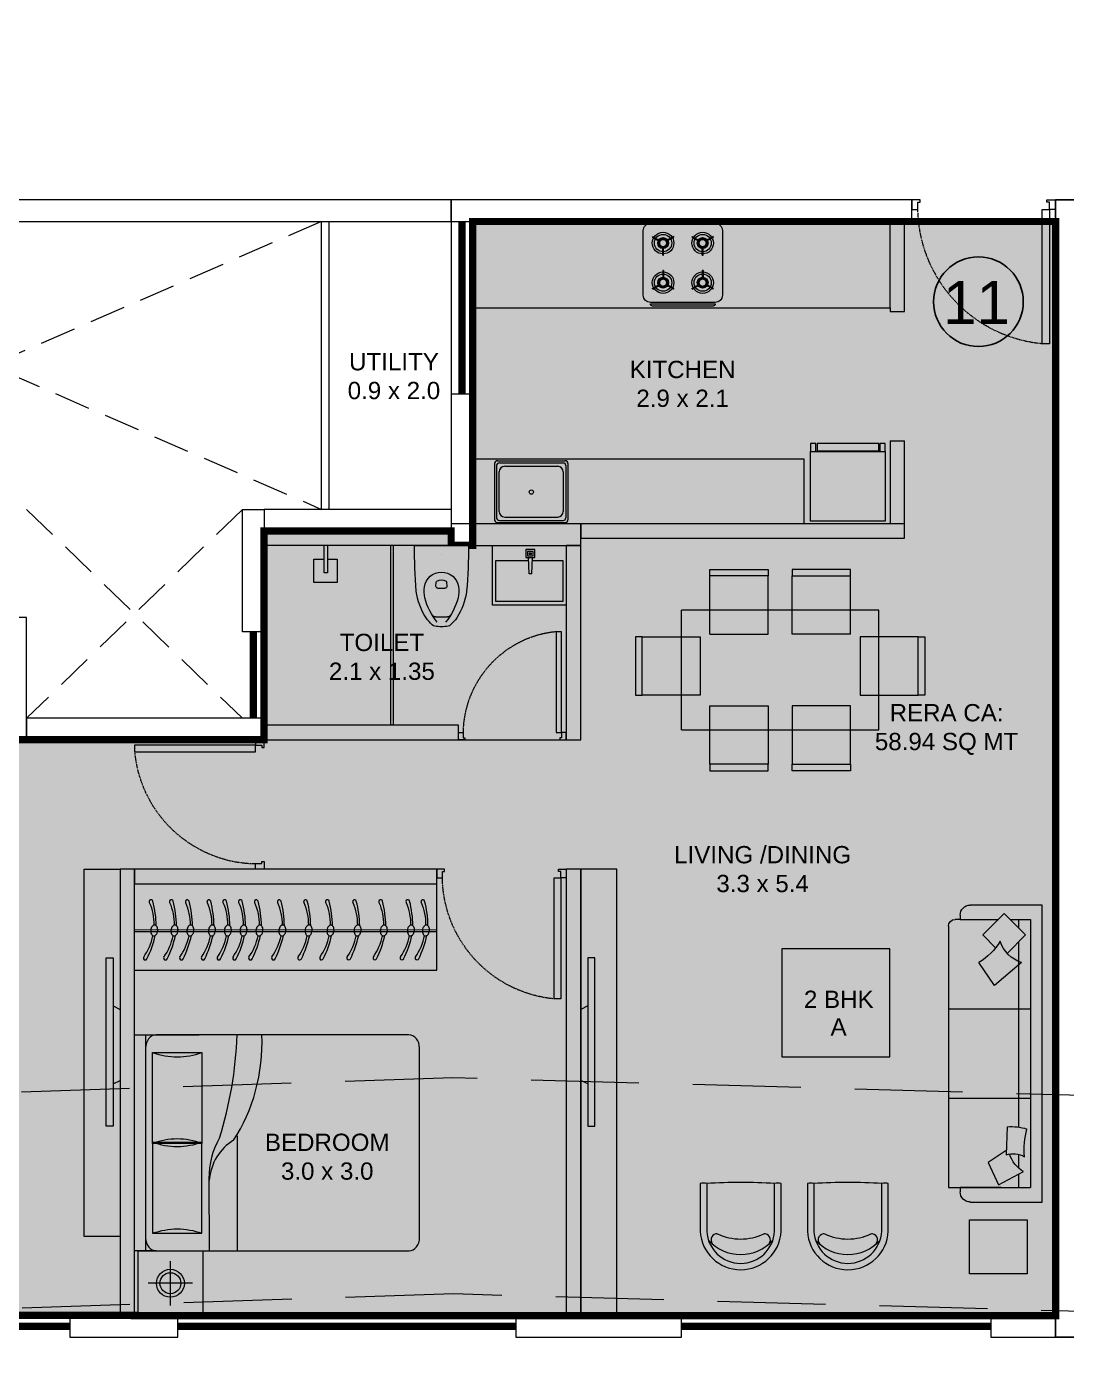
# Model space of a CAD drawing. Header units: inches. Extents: x 27644242 to 29761523, y -859349 to 216979.
# Drawn here: x 29081568 to 29088793, y -484840 to -475590 of the extents above; entities that cross this region are included whole.
import ezdxf

# ---------------------------------------------------------------- set-up
doc = ezdxf.new("R2010")
doc.units = ezdxf.units.IN
doc.header["$MEASUREMENT"] = 0
doc.set_wipeout_variables(frame=1)
for name, pattern in [('01-Xref Col Podium Lvl-1$0$HIDDEN', [0.375, 0.25, -0.125]), ('DASHED', [0.75, 0.5, -0.25]), ('DASHED2', [0.375, 0.25, -0.125]), ('HIDDEN', [0.375, 0.25, -0.125])]:
    doc.linetypes.add(name, pattern=pattern)
doc.layers.get('Defpoints').update_dxf_attribs({"color": 8})
for name, color, linetype, lineweight in [('AHC-A-DUCT', 14, 'HIDDEN', 5), ('DOOR', 4, 'Continuous', 0), ('ELEVATION', 40, 'Continuous', 13), ('FURN', 250, 'Continuous', 0), ('RVA Site Boundary', 17, 'Continuous', 15), ('WALL', 7, 'Continuous', 20), ('WINDOW', 162, 'Continuous', 13)]:
    doc.layers.add(name, color=color, linetype=linetype, lineweight=lineweight)
doc.layers.add('BHK HATCH', color=8, linetype='Continuous', lineweight=5, transparency=0.85)
doc.layers.add('text', color=7, linetype='Continuous')
doc.styles.add('AMITS', font='arial.ttf')

# ---------------------------------------------------------------- blocks, each defined once
blk = doc.blocks.new('GGGGGGDEFFGYUKKLLL')
at = {"layer": 'WALL', "ltscale": 500}
blk.add_lwpolyline([(-13983, 2397.9), (-13833, 2397.9), (-13833, -5502.1), (-13983, -5502.1)], close=True, dxfattribs=at)
blk = doc.blocks.new('DOOR_750')
at = {"layer": 'DOOR'}
for points in [[(-70, 50), (-32.5, 50), (-32.5, 750), (-70, 750)], [(-750, 50), (-717.5, 50), (-717.5, 12.5), (-705, 12.5), (-705, 0), (-750, 0)], [(0, 50), (-32.5, 50), (-32.5, 12.5), (-45, 12.5), (-45, 0), (0, 0)]]:
    blk.add_lwpolyline(points, close=True, dxfattribs=at)
at = {"layer": 'DOOR', "linetype": 'DASHED', "ltscale": 10}
blk.add_arc((-2.4, 38), 715.2, 95.4221, 179.04025, dxfattribs=at)
blk = doc.blocks.new('KITCHEN')
at = {"layer": 'FURN'}
for p, q in [((-135610.4, 231798.9, 0), (-135610.4, 232190.1, 0)), ((-135119.8, 232209.5, 0), (-135591, 232209.5, 0)), ((-135134.2, 232195.1, 0), (-135576.6, 232195.1, 0)), ((-135100.4, 231798.9, 0), (-135100.4, 232190.1, 0)), ((-135596, 231813.3, 0), (-135596, 232175.7, 0)), ((-135577.9, 231857, 0), (-135577.9, 232131.9, 0)), ((-135171.7, 232170.8, 0), (-135539.1, 232170.8, 0)), ((-135132.8, 232131.9, 0), (-135132.8, 231857, 0)), ((-135114.8, 231813.3, 0), (-135114.8, 232175.7, 0)), ((-135171.7, 231818.2, 0), (-135539.1, 231818.2, 0)), ((-135119.8, 231779.5, 0), (-135591, 231779.5, 0)), ((-135134.2, 231793.9, 0), (-135576.6, 231793.9, 0))]:
    blk.add_line(p, q, dxfattribs=at)
blk.add_circle((-135356.3, 231997.3, 0), 14.6, dxfattribs=at)
for centre, radius, start, end in [((-135591, 232190.1, 0), 19.4, 89.99995, 179.99995), ((-135576.6, 232175.7, 0), 19.4, 89.99995, 179.99995), ((-135134.2, 232175.7, 0), 19.4, 359.99995, 89.99995), ((-135119.8, 232190.1, 0), 19.4, 359.99995, 89.99995), ((-135539.1, 232131.9, 0), 38.9, 89.99995, 179.99995), ((-135171.7, 232131.9, 0), 38.9, 359.99995, 89.99995), ((-135576.6, 231813.3, 0), 19.4, 180.00005, 270.00005), ((-135539.1, 231857, 0), 38.9, 179.99995, 269.99995), ((-135171.7, 231857, 0), 38.9, 269.99995, 359.99995), ((-135134.2, 231813.3, 0), 19.4, 270.00005, 0.00005), ((-135591, 231798.9, 0), 19.4, 180.00005, 270.00005), ((-135119.8, 231798.9, 0), 19.4, 270.00005, 0.00005)]:
    blk.add_arc(centre, radius, start, end, dxfattribs=at)
blk = doc.blocks.new('DNDNDNNDDN')
at = {"layer": 'FURN', "extrusion": (9.36485e-09, 6.40542e-09, 1)}
blk.add_line((172.5, 832.8, 0), (172.7, 232.8, 0), dxfattribs=at)
at = {"layer": 'FURN'}
for p, q in [((2272.7, 832.8, 0), (172.5, 832.8, 0)), ((2272.5, 833.3, 0), (2272.7, 232.8, 0)), ((2272.6, 564.4, 0), (173.5, 563.9, 0)), ((2272.6, 552.4, 0), (173.5, 551.9, 0)), ((2272.7, 232.8, 0), (172.7, 232.8, 0))]:
    blk.add_line(p, q, dxfattribs=at)
at = {"layer": 'FURN', "extrusion": (9.36485e-09, 6.40542e-09, 1)}
for points in [[(244.1, 519.7, 0.144333), (253, 521.4, 0.107177), (262.4, 529, 0.077818), (268.7, 540.2, 0.065016), (272.2, 555.1, 0.065016), (271.8, 570.3, 0.077818), (267.9, 582.5, 0.107177), (260.3, 591.9, 0.144333), (251.9, 595.4, 0.144333), (243, 593.7, 0.107177), (233.6, 586.1, 0.077818), (227.2, 574.9, 0.065016), (223.7, 560.1, 0.065016), (224.1, 544.8, 0.077818), (228.1, 532.6, 0.107177), (235.7, 523.2, 0.144333)], [(348.6, 519.8, 0.144333), (357.5, 521.4, 0.107177), (366.9, 529.1, 0.077818), (373.2, 540.2, 0.065016), (376.7, 555.1, 0.065016), (376.3, 570.4, 0.077818), (372.4, 582.6, 0.107177), (364.8, 592, 0.144333), (356.4, 595.4, 0.144333), (347.5, 593.8, 0.107177), (338.1, 586.1, 0.077818), (331.7, 575, 0.065016), (328.2, 560.1, 0.065016), (328.6, 544.8, 0.077818), (332.6, 532.6, 0.107177), (340.2, 523.2, 0.144333)], [(536.6, 519.9, 0.144333), (545.5, 521.5, 0.107177), (554.9, 529.2, 0.077818), (561.2, 540.3, 0.065016), (564.7, 555.2, 0.065016), (564.3, 570.5, 0.077818), (560.4, 582.7, 0.107177), (552.8, 592.1, 0.144333), (544.4, 595.5, 0.144333), (535.5, 593.8, 0.107177), (526.1, 586.2, 0.077818), (519.7, 575.1, 0.065016), (516.2, 560.2, 0.065016), (516.6, 544.9, 0.077818), (520.6, 532.7, 0.107177), (528.2, 523.3, 0.144333)], [(718.8, 519.9, 0.144333), (727.8, 521.6, 0.107177), (737.1, 529.2, 0.077818), (743.5, 540.4, 0.065016), (747, 555.3, 0.065016), (746.6, 570.6, 0.077818), (742.6, 582.7, 0.107177), (735, 592.1, 0.144333), (726.6, 595.6, 0.144333), (717.7, 593.9, 0.107177), (708.3, 586.3, 0.077818), (702, 575.2, 0.065016), (698.5, 560.3, 0.065016), (698.9, 545, 0.077818), (702.8, 532.8, 0.107177), (710.4, 523.4, 0.144333)], [(907.1, 520, 0.144333), (916, 521.7, 0.107177), (925.4, 529.3, 0.077818), (931.7, 540.5, 0.065016), (935.2, 555.3, 0.065016), (934.8, 570.6, 0.077818), (930.9, 582.8, 0.107177), (923.3, 592.2, 0.144333), (914.9, 595.7, 0.144333), (906, 594, 0.107177), (896.6, 586.4, 0.077818), (890.2, 575.2, 0.065016), (886.7, 560.3, 0.065016), (887.1, 545.1, 0.077818), (891.1, 532.9, 0.107177), (898.7, 523.5, 0.144333)], [(1059.3, 520.1, 0.144333), (1068.3, 521.7, 0.107177), (1077.6, 529.4, 0.077818), (1084, 540.5, 0.065016), (1087.5, 555.4, 0.065016), (1087.1, 570.7, 0.077818), (1083.1, 582.9, 0.107177), (1075.5, 592.3, 0.144333), (1067.1, 595.7, 0.144333), (1058.2, 594.1, 0.107177), (1048.8, 586.4, 0.077818), (1042.5, 575.3, 0.065016), (1039, 560.4, 0.065016), (1039.4, 545.1, 0.077818), (1043.3, 532.9, 0.107177), (1050.9, 523.5, 0.144333)], [(1241.6, 520.2, 0.144333), (1250.5, 521.8, 0.107177), (1259.9, 529.5, 0.077818), (1266.2, 540.6, 0.065016), (1269.7, 555.5, 0.065016), (1269.3, 570.8, 0.077818), (1265.4, 583, 0.107177), (1257.8, 592.4, 0.144333), (1249.4, 595.8, 0.144333), (1240.5, 594.2, 0.107177), (1231.1, 586.5, 0.077818), (1224.7, 575.4, 0.065016), (1221.2, 560.5, 0.065016), (1221.6, 545.2, 0.077818), (1225.6, 533, 0.107177), (1233.2, 523.6, 0.144333)], [(1401, 520.2, 0.144333), (1409.9, 521.9, 0.107177), (1419.2, 529.5, 0.077818), (1425.6, 540.7, 0.065016), (1429.1, 555.6, 0.065016), (1428.7, 570.9, 0.077818), (1424.8, 583, 0.107177), (1417.1, 592.4, 0.144333), (1408.7, 595.9, 0.144333), (1399.8, 594.2, 0.107177), (1390.4, 586.6, 0.077818), (1384.1, 575.4, 0.065016), (1380.6, 560.6, 0.065016), (1381, 545.3, 0.077818), (1384.9, 533.1, 0.107177), (1392.6, 523.7, 0.144333)], [(1511.5, 520.3, 0.144333), (1520.5, 521.9, 0.107177), (1529.8, 529.6, 0.077818), (1536.2, 540.7, 0.065016), (1539.7, 555.6, 0.065016), (1539.3, 570.9, 0.077818), (1535.3, 583.1, 0.107177), (1527.7, 592.5, 0.144333), (1519.3, 595.9, 0.144333), (1510.4, 594.3, 0.107177), (1501, 586.6, 0.077818), (1494.7, 575.5, 0.065016), (1491.2, 560.6, 0.065016), (1491.6, 545.3, 0.077818), (1495.5, 533.1, 0.107177), (1503.1, 523.7, 0.144333)], [(1620.3, 520.3, 0.144333), (1629.2, 522, 0.107177), (1638.6, 529.6, 0.077818), (1645, 540.8, 0.065016), (1648.5, 555.7, 0.065016), (1648.1, 571, 0.077818), (1644.1, 583.1, 0.107177), (1636.5, 592.5, 0.144333), (1628.1, 596, 0.144333), (1619.2, 594.3, 0.107177), (1609.8, 586.7, 0.077818), (1603.5, 575.5, 0.065016), (1600, 560.7, 0.065016), (1600.4, 545.4, 0.077818), (1604.3, 533.2, 0.107177), (1611.9, 523.8, 0.144333)], [(1730.9, 520.4, 0.144333), (1739.8, 522, 0.107177), (1749.2, 529.7, 0.077818), (1755.5, 540.8, 0.065016), (1759.1, 555.7, 0.065016), (1758.6, 571, 0.077818), (1754.7, 583.2, 0.107177), (1747.1, 592.6, 0.144333), (1738.7, 596, 0.144333), (1729.8, 594.4, 0.107177), (1720.4, 586.7, 0.077818), (1714.1, 575.6, 0.065016), (1710.5, 560.7, 0.065016), (1711, 545.4, 0.077818), (1714.9, 533.2, 0.107177), (1722.5, 523.8, 0.144333)], [(1880.8, 520.3, 0.144333), (1889.7, 522, 0.107177), (1899.1, 529.6, 0.077818), (1905.5, 540.8, 0.065016), (1909, 555.7, 0.065016), (1908.6, 571, 0.077818), (1904.6, 583.1, 0.107177), (1897, 592.5, 0.144333), (1888.6, 596, 0.144333), (1879.7, 594.3, 0.107177), (1870.3, 586.7, 0.077818), (1864, 575.5, 0.065016), (1860.5, 560.7, 0.065016), (1860.9, 545.4, 0.077818), (1864.8, 533.2, 0.107177), (1872.4, 523.8, 0.144333)], [(1991.4, 520.4, 0.144333), (2000.3, 522, 0.107177), (2009.7, 529.7, 0.077818), (2016, 540.8, 0.065016), (2019.6, 555.7, 0.065016), (2019.1, 571, 0.077818), (2015.2, 583.2, 0.107177), (2007.6, 592.6, 0.144333), (1999.2, 596, 0.144333), (1990.3, 594.4, 0.107177), (1980.9, 586.7, 0.077818), (1974.6, 575.6, 0.065016), (1971, 560.7, 0.065016), (1971.5, 545.4, 0.077818), (1975.4, 533.2, 0.107177), (1983, 523.8, 0.144333)], [(2132.3, 520.3, 0.144333), (2141.2, 522, 0.107177), (2150.6, 529.6, 0.077818), (2157, 540.8, 0.065016), (2160.5, 555.7, 0.065016), (2160.1, 571, 0.077818), (2156.1, 583.1, 0.107177), (2148.5, 592.5, 0.144333), (2140.1, 596, 0.144333), (2131.2, 594.3, 0.107177), (2121.8, 586.7, 0.077818), (2115.5, 575.5, 0.065016), (2112, 560.7, 0.065016), (2112.4, 545.4, 0.077818), (2116.3, 533.2, 0.107177), (2123.9, 523.8, 0.144333)]]:
    blk.add_lwpolyline(points, format="xyb", close=True, dxfattribs=at)
for points in [[(233.8, 524.9, 0.057952), (257, 354.2, 1.08017), (281.9, 362.7, -0.102886), (250, 520.2, -0.821198)], [(338.3, 524.9, 0.057952), (361.5, 354.3, 1.08017), (386.4, 362.8, -0.102886), (354.5, 520.3, -0.821198)], [(526.3, 525, 0.057952), (549.5, 354.4, 1.08017), (574.4, 362.9, -0.102886), (542.5, 520.3, -0.821198)], [(708.5, 525.1, 0.057952), (731.8, 354.5, 1.08017), (756.7, 362.9, -0.102886), (724.7, 520.4, -0.821198)], [(896.8, 525.2, 0.057952), (920, 354.5, 1.08017), (944.9, 363, -0.102886), (913, 520.5, -0.821198)], [(1049, 525.2, 0.057952), (1072.2, 354.6, 1.08017), (1097.2, 363.1, -0.102886), (1065.2, 520.6, -0.821198)], [(1231.3, 525.3, 0.057952), (1254.5, 354.7, 1.08017), (1279.4, 363.2, -0.102886), (1247.5, 520.7, -0.821198)], [(1390.6, 525.4, 0.057952), (1413.9, 354.8, 1.08017), (1438.8, 363.2, -0.102886), (1406.9, 520.7, -0.821198)], [(1501.2, 525.4, 0.057952), (1524.5, 354.8, 1.08017), (1549.4, 363.3, -0.102886), (1517.4, 520.8, -0.821198)], [(1610, 525.5, 0.057952), (1633.2, 354.8, 1.08017), (1658.2, 363.3, -0.102886), (1626.2, 520.8, -0.821198)], [(1720.6, 525.5, 0.057952), (1743.8, 354.9, 1.08017), (1768.7, 363.4, -0.102886), (1736.8, 520.9, -0.821198)], [(1870.5, 525.5, 0.057952), (1893.7, 354.8, 1.08017), (1918.7, 363.3, -0.102886), (1886.7, 520.8, -0.821198)], [(1981.1, 525.5, 0.057952), (2004.3, 354.9, 1.08017), (2029.2, 363.4, -0.102886), (1997.3, 520.9, -0.821198)], [(2122, 525.5, 0.057952), (2145.2, 354.8, 1.08017), (2170.2, 363.3, -0.102886), (2138.2, 520.8, -0.821198)]]:
    blk.add_lwpolyline(points, format="xyb", dxfattribs=at)
for centre, radius, start, end in [((967.3, 426.3, 0), 745.3, 153.84974, 167.11662), ((644.3, 515.2, 0), 394.6, 145.02139, 168.51845), ((310.1, 748.9, 0), 13.2, 325.02116, 153.84954), ((1071.8, 426.3, 0), 745.3, 153.84974, 167.11662), ((748.8, 515.2, 0), 394.6, 145.02139, 168.51845), ((414.6, 749, 0), 13.2, 325.02116, 153.84954), ((1259.8, 426.4, 0), 745.3, 153.84974, 167.11662), ((936.8, 515.3, 0), 394.6, 145.02139, 168.51845), ((602.6, 749.1, 0), 13.2, 325.02116, 153.84954), ((1442, 426.5, 0), 745.3, 153.84974, 167.11662), ((1119, 515.4, 0), 394.6, 145.02139, 168.51845), ((784.9, 749.1, 0), 13.2, 325.02116, 153.84954), ((1630.3, 426.6, 0), 745.3, 153.84974, 167.11662), ((1307.3, 515.4, 0), 394.6, 145.02139, 168.51845), ((973.1, 749.2, 0), 13.2, 325.02116, 153.84954), ((1782.5, 426.6, 0), 745.3, 153.84974, 167.11662), ((1459.5, 515.5, 0), 394.6, 145.02139, 168.51845), ((1125.4, 749.3, 0), 13.2, 325.02116, 153.84954), ((1964.8, 426.7, 0), 745.3, 153.84974, 167.11662), ((1641.8, 515.6, 0), 394.6, 145.02139, 168.51845), ((1307.6, 749.4, 0), 13.2, 325.02116, 153.84954), ((2124.1, 426.8, 0), 745.3, 153.84974, 167.11662), ((1801.1, 515.7, 0), 394.6, 145.02139, 168.51845), ((1467, 749.4, 0), 13.2, 325.02116, 153.84954), ((2234.7, 426.8, 0), 745.3, 153.84974, 167.11662), ((1911.7, 515.7, 0), 394.6, 145.02139, 168.51845), ((1577.6, 749.5, 0), 13.2, 325.02116, 153.84954), ((2343.5, 426.9, 0), 745.3, 153.84974, 167.11662), ((2020.5, 515.8, 0), 394.6, 145.02139, 168.51845), ((1686.4, 749.5, 0), 13.2, 325.02116, 153.84954), ((2454.1, 426.9, 0), 745.3, 153.84974, 167.11662), ((2131.1, 515.8, 0), 394.6, 145.02139, 168.51845), ((1796.9, 749.6, 0), 13.2, 325.02116, 153.84954), ((2604, 426.9, 0), 745.3, 153.84974, 167.11662), ((2281, 515.8, 0), 394.6, 145.02139, 168.51845), ((1946.9, 749.5, 0), 13.2, 325.02116, 153.84954), ((2714.6, 426.9, 0), 745.3, 153.84974, 167.11662), ((2391.6, 515.8, 0), 394.6, 145.02139, 168.51845), ((2057.4, 749.6, 0), 13.2, 325.02116, 153.84954), ((2855.5, 426.9, 0), 745.3, 153.84974, 167.11662), ((2532.5, 515.8, 0), 394.6, 145.02139, 168.51845), ((2198.4, 749.5, 0), 13.2, 325.02116, 153.84954)]:
    blk.add_arc(centre, radius, start, end, dxfattribs=at)
blk = doc.blocks.new('A$C700F438C')
at = {"layer": 'FURN', "color": 8, "extrusion": (-6.65399e-08, 5.27913e-08, 1)}
for p, q in [((0.0734, 1.5, 0), (1.8303, 1.5001, 0)), ((1.98, 1.5001, 0), (1.53, 1.5001, 0)), ((1.98, 1.5001, 0), (1.53, 1.5001, 0)), ((1.98, 1.5001, 0), (1.53, 1.5001, 0)), ((1.9038, 1.5001, 0), (1.9039, 0.0001, 0)), ((0.0001, 0.0914, 0), (0, 1.4086, 0)), ((1.8548, 1.3782, 0), (1.5121, 1.3782, 0)), ((1.5121, 1.3782, 0), (1.5121, 0.7466, 0)), ((1.8548, 0.7466, 0), (1.8548, 1.3782, 0)), ((1.2673, 0.799, 0), (1.2673, 0.0001, 0)), ((1.5121, 0.122, 0), (1.5121, 0.7536, 0)), ((1.5121, 0.7536, 0), (1.8548, 0.7536, 0)), ((1.5121, 0.7466, 0), (1.8548, 0.7466, 0)), ((1.8548, 0.7536, 0), (1.8549, 0.122, 0)), ((1.4632, 0.503, 0), (1.4632, 0.0001, 0)), ((1.8549, 0.122, 0), (1.5121, 0.122, 0)), ((1.8304, 0.0001, 0), (0.0735, 0, 0)), ((1.9039, 0.0001, 0), (1.9801, 0.0001, 0))]:
    blk.add_line(p, q, dxfattribs=at)
at = {"layer": 'FURN', "linetype": 'Continuous', "lineweight": 0, "extrusion": (-6.65399e-08, 5.27913e-08, 1)}
blk.add_line((1.8304, 0.0001, 0), (1.9174, 0.0001, 0), dxfattribs=at)
at = {"layer": 'FURN', "color": 8, "extrusion": (6.65399e-08, -5.27913e-08, -1)}
for centre, major_axis, ratio, start_param, end_param in [((0.0735, 1.4086, 0), (0, -0.0914, 0), 0.803207, 1.570796, 3.141593), ((1.9589, 1.4544, 0), (0, -1.0771, 0), 0.803207, 0.880587, 1.613256), ((3.067, 1.6025, 0), (0.0001, -2.243, 0), 0.803207, 1.197175, 1.525138), ((1.8304, 1.4087, 0), (0, -0.0914, 0), 0.803207, 3.141593, 4.712389), ((1.6834, 2.1097, 0), (0, -0.762, 0), 0.803207, -0.283794, 0.283794), ((0.6693, 0.0845, 0), (-0.7051, -0.6147, 0), 0.604617, 2.952061, 3.536756), ((-0.0315, 0.1903, 0), (-1.467, -0.4936, 0), 0.581007, 3.019706, 3.343381), ((1.6835, 0.0151, 0), (0, -0.762, 0), 0.803207, 2.857799, 3.425387), ((0.0735, 0.0914, 0), (0, -0.0914, 0), 0.803207, 0, 1.570796), ((1.8304, 0.0915, 0), (0, -0.0914, 0), 0.803207, -1.570796, 0)]:
    blk.add_ellipse(centre, major_axis=major_axis, ratio=ratio, start_param=start_param, end_param=end_param, dxfattribs=at)
at = {"layer": 'FURN', "color": 8, "extrusion": (-6.65399e-08, 5.27913e-08, 1)}
for centre, start_param, end_param in [((1.6835, 1.4851, 0), -0.283794, 0.283794), ((1.6835, -0.6096, 0), 2.857799, 3.425387)]:
    blk.add_ellipse(centre, major_axis=(0, -0.762, 0), ratio=0.803207, start_param=start_param, end_param=end_param, dxfattribs=at)
blk = doc.blocks.new('BEDROOM')
at = {"layer": 'FURN', "linetype": 'Continuous', "extrusion": (-5.00305e-08, -8.66553e-08, 1)}
for p, q in [((1066.1, 501.3, 0), (1066.1, 192.6, 0)), ((911.7, 347, 0), (1220.4, 347, 0))]:
    blk.add_line(p, q, dxfattribs=at)
at = {"layer": 'FURN', "ltscale": 500}
blk.add_line((1314.6, 122.1, 0), (1315.2, -1377.9, 0), dxfattribs=at)
at = {"layer": 'FURN', "ltscale": 0.05, "extrusion": (-5.00305e-08, -8.66553e-08, 1), "elevation": 0}
blk.add_lwpolyline([(1291.1, 122), (841.1, 122), (841.1, 572), (1291.1, 572)], close=True, dxfattribs=at)
at = {"layer": 'FURN', "linetype": 'Continuous', "extrusion": (-5.00305e-08, -8.66553e-08, 1)}
for radius in [97, 72.8]:
    blk.add_circle((1066.1, 347, 0), radius, dxfattribs=at)
at = {"layer": 'FURN', "extrusion": (-3.01072e-07, 1.30707e-07, 1), "xscale": -1000.000000000015, "yscale": 1000.000000000015, "zscale": 1000.000000000007, "rotation": 180.0236273616612}
blk.add_blockref('A$C700F438C', (-665.5, 121.4, 0), dxfattribs=at)
blk = doc.blocks.new('TVVVV')
at = {"layer": 'FURN', "ltscale": 1000, "elevation": 0}
blk.add_lwpolyline([(-129.9, 740.3), (-82, 740.3), (-82, -428.6), (-129.9, -428.6)], close=True, dxfattribs=at)
for points in [[(-129.9, 446.7), (-178.7, 422)], [(-129.9, -95.7), (-178.7, -71)]]:
    blk.add_lwpolyline(points, dxfattribs=at)
blk = doc.blocks.new('A$C3D5F2F58')
at = {"color": 0, "linetype": 'ByBlock'}
blk.add_wipeout([(187.5, 0), (-187.5, 0), (-185.4, -124.8), (-182.6, -194.2), (-178.7, -263.3), (-175.9, -302), (-169.5, -348.6), (-150.7, -414.8), (-143.6, -432.7), (-131.4, -459.4), (-111.6, -495.4), (-106, -504.2), (-86.3, -529.7), (-71.8, -545.1), (-63.8, -552.7), (-55.8, -558), (-40.6, -562), (-22.7, -564.1), (3.1, -565), (29.6, -563.4), (46.7, -561), (55.8, -558), (74.2, -542.7), (100.9, -511.4), (135.4, -451.2), (158.3, -392.2), (171.2, -340), (178.9, -260.4), (185.1, -136.1), (187.4, -46)], dxfattribs=at)
for p, q in [((-187.5, 0), (187.5, 0)), ((0, -62.5), (0, -62.5)), ((-38.3, -282.4), (-35.8, -255.2)), ((35.8, -255.2), (38.3, -282.4)), ((-24.2, -298), (24.2, -298)), ((-42.5, -496.8), (42.5, -496.8))]:
    blk.add_line(p, q, dxfattribs=at)
at = {"color": 0, "linetype": 'ByBlock', "extrusion": (0, 0, -1)}
for centre, major_axis, ratio, start_param, end_param in [((3903, 5.3), (4087.6, 164.4), 0.940247, 3.100232, 3.182953), ((-3903, 5.4), (-4087.6, 164.4), 0.940247, 3.100232, 3.182953), ((0, -305.1), (84.4, 84.4), 1, 4.07333, 6.922251), ((-27.3, -256), (6.03, 6.03), 1, 4.01894, 4.852375), ((0, -292.3), (-38.2, 38.2), 1, 0.139988, 1.430816), ((27.3, -256), (6.03, 6.03), 1, -0.139979, 0.693472), ((275.8, -257.5), (321.4, 321.4), 1, 3.353441, 3.79389), ((86.9, -319.1), (146.6, 146.6), 1, 3.705861, 4.079165), ((326.3, -245.8), (-323.4, 323.4), 1, 4.816657, 5.23508), ((-24.2, -283.7), (10, 10), 1, 2.356198, 4.018929), ((24.2, -283.7), (-10, 10), 1, 2.264265, 3.926995), ((-326.3, -245.8), (-323.4, 323.4), 1, 2.618909, 3.037332), ((-275.8, -257.5), (-321.4, 321.4), 1, 2.489302, 2.929752), ((-86.9, -319.1), (-146.6, 146.6), 1, 2.204028, 2.577331), ((119.3, -350.5), (192.8, 192.8), 1, 3.092098, 3.328462), ((-40.9, -527.4), (24.1, 24.1), 1, 2.528301, 3.092099), ((-42.5, -474.1), (16.1, 16.1), 1, 2.356198, 3.387836), ((42.5, -474.1), (16.1, 16.1), 1, 1.324559, 2.356198), ((40.9, -527.4), (24.1, 24.1), 1, 1.620298, 2.184095), ((-119.3, -350.5), (192.8, 192.8), 1, 1.383935, 1.620298), ((0, -292.3), (-192.8, 192.8), 1, 3.75489, 4.099099)]:
    blk.add_ellipse(centre, major_axis=major_axis, ratio=ratio, start_param=start_param, end_param=end_param, dxfattribs=at)
blk = doc.blocks.new('A$C3E645E75')
at = {"extrusion": (0, 0, -1), "zscale": -0.9999999999999998, "rotation": 179.9999999999989}
blk.add_blockref('A$C3D5F2F58', (0, 0), dxfattribs=at)
blk = doc.blocks.new('A$C3C731254-flat-1')
at = {"layer": 'FURN'}
for p, q in [((-77430.4, -2820), (-77430.7, -2801.7)), ((-77430.4, -2801.7), (-77317.9, -2797)), ((-77430.4, -2820), (-77317.9, -2824.7))]:
    blk.add_line(p, q, dxfattribs=at)
for points in [[(-77233.3, -3060.6), (-77647.7, -3060.6), (-77647.7, -2547.5), (-77233.3, -2547.5)], [(-77262.7, -2843), (-77262.7, -2778.3), (-77317.9, -2778.3), (-77317.9, -2843)], [(-77275, -2830.8), (-77275, -2790.5), (-77305.7, -2790.5), (-77305.7, -2830.8)], [(-77287.2, -2818.6), (-77287.2, -2802.7), (-77293.4, -2802.7), (-77293.4, -2818.6)]]:
    blk.add_lwpolyline(points, close=True, dxfattribs=at)
blk.add_lwpolyline([(-77338.5, -2823.8), (-77338.5, -3036.2), (-77623.2, -3036.2), (-77623.2, -2571.9), (-77338.5, -2571.9), (-77338.5, -2797.8)], dxfattribs=at)
blk = doc.blocks.new('A$C3A956F37-flat-1')
at = {"layer": 'FURN'}
blk.add_line((-168.3, 90.2), (0, 90.2), dxfattribs=at)
for points in [[(-97.1, 66.7), (-97.1, 0), (-258.5, 0), (-258.5, 161.4), (-97.1, 161.4), (-97.1, 90.2)], [(0, 67.1), (-191.4, 67.1), (-191.4, 90.2), (-168.3, 90.2)]]:
    blk.add_lwpolyline(points, dxfattribs=at)
blk = doc.blocks.new('FRDG')
at = {"layer": 'FURN', "color": 8, "lineweight": 0, "extrusion": (3.3432e-08, -6.87431e-09, 1), "elevation": 0.0002}
for points in [[(9345.9976, -728.4923), (9346.5081, -728.4923), (9346.5081, -727.946), (9345.9976, -727.946)], [(9346.5081, -727.946), (9346.5659, -727.946), (9346.5659, -727.986), (9346.5081, -727.986)], [(9346.5139, -727.9917), (9346.5659, -727.9917), (9346.5659, -728.4442), (9346.5139, -728.4442)], [(9346.5081, -728.4523), (9346.5659, -728.4523), (9346.5659, -728.4923), (9346.5081, -728.4923)]]:
    blk.add_lwpolyline(points, close=True, dxfattribs=at)
blk = doc.blocks.new('hob')
at = {"layer": 'FURN', "extrusion": (2e-16, 7.34249e-08, 1)}
for p, q in [((-747640.1, 890446.8), (-747612.6, 890399.1)), ((-747635.8, 890449.3), (-747608.2, 890401.6)), ((-747280.1, 890449.3), (-747307.7, 890401.6)), ((-747275.8, 890446.8), (-747303.3, 890399.1)), ((-747640.1, 890302.2), (-747612.6, 890349.9)), ((-747635.8, 890299.7), (-747608.2, 890347.4)), ((-747510.5, 890377), (-747565.5, 890377)), ((-747510.5, 890372), (-747565.5, 890372)), ((-747405.4, 890377), (-747350.3, 890377)), ((-747405.4, 890372), (-747350.3, 890372)), ((-747280.1, 890299.7), (-747307.7, 890347.4)), ((-747275.8, 890302.2), (-747303.3, 890349.9)), ((-747640.1, 890171.8), (-747612.6, 890124.1)), ((-747635.8, 890174.3), (-747608.2, 890126.6)), ((-747280.1, 890174.3), (-747307.7, 890126.6)), ((-747275.8, 890171.8), (-747303.3, 890124.1)), ((-747640.1, 890027.2), (-747612.6, 890074.9)), ((-747635.8, 890024.7), (-747608.2, 890072.4)), ((-747510.5, 890102), (-747565.5, 890102)), ((-747510.5, 890097), (-747565.5, 890097)), ((-747405.4, 890102), (-747350.3, 890102)), ((-747405.4, 890097), (-747350.3, 890097)), ((-747280.1, 890024.7), (-747307.7, 890072.4)), ((-747275.8, 890027.2), (-747303.3, 890074.9))]:
    blk.add_line(p, q, dxfattribs=at)
at = {"layer": 'FURN', "extrusion": (2e-16, 7.34249e-08, 1), "elevation": 0.1}
for points in [[(-747232.9, 889962), (-747682.9, 889962, -0.414214), (-747732.9, 890012), (-747732.9, 890462, -0.414214), (-747682.9, 890512), (-747232.9, 890512, -0.414214), (-747182.9, 890462), (-747182.9, 890012, -0.414214)], [(-747172.9, 890462, -0.414214), (-747157.9, 890447), (-747157.9, 890027, -0.414214), (-747172.9, 890012), (-747172.9, 890027)]]:
    blk.add_lwpolyline(points, format="xyb", close=True, dxfattribs=at)
at = {"layer": 'FURN', "extrusion": (2e-16, 7.34249e-08, 1), "const_width": 20, "elevation": 0.1}
for points in [[(-747625.4, 890374.5, 1), (-747565.4, 890374.5, 1)], [(-747290.4, 890374.5, 1), (-747350.4, 890374.5, 1)], [(-747625.4, 890099.5, -1), (-747565.4, 890099.5, -1)], [(-747290.4, 890099.5, 1), (-747350.4, 890099.5, 1)]]:
    blk.add_lwpolyline(points, format="xyb", close=True, dxfattribs=at)
at = {"layer": 'FURN', "extrusion": (2e-16, 7.34249e-08, 1)}
for centre, radius in [((-747595.4, 890374.5, 0.1), 75), ((-747595.4, 890374.5, 0.1), 60), ((-747320.4, 890374.5, 0.1), 75), ((-747320.4, 890374.5, 0.1), 60), ((-747595.4, 890374.5, 0.1), 37.5), ((-747320.4, 890374.5, 0.1), 37.5), ((-747595.4, 890099.5, 0.1), 75), ((-747595.4, 890099.5, 0.1), 60), ((-747320.4, 890099.5, 0.1), 75), ((-747320.4, 890099.5, 0.1), 60), ((-747595.4, 890099.5, 0.1), 37.5), ((-747320.4, 890099.5, 0.1), 37.5)]:
    blk.add_circle(centre, radius, dxfattribs=at)
for centre, start, end in [((-747595.4, 890374.5, 0.1), 118.31459, 121.68541), ((-747320.4, 890374.5, 0.1), 58.31459, 61.68541), ((-747320.4, 890374.5, 0.1), 58.31459, 61.68541), ((-747595.4, 890374.5, 0.1), 358.31459, 1.68541), ((-747320.4, 890374.5, 0.1), 178.31459, 181.68541), ((-747595.4, 890374.5, 0.1), 238.31459, 241.68541), ((-747320.4, 890374.5, 0.1), 298.31459, 301.68541), ((-747595.4, 890099.5, 0.1), 118.31459, 121.68541), ((-747320.4, 890099.5, 0.1), 58.31459, 61.68541), ((-747320.4, 890099.5, 0.1), 58.31459, 61.68541), ((-747595.4, 890099.5, 0.1), 358.31459, 1.68541), ((-747320.4, 890099.5, 0.1), 178.31459, 181.68541), ((-747595.4, 890099.5, 0.1), 238.31459, 241.68541), ((-747320.4, 890099.5, 0.1), 298.31459, 301.68541)]:
    blk.add_arc(centre, 85, start, end, dxfattribs=at)
blk = doc.blocks.new('DINING TBALE')
at = {"layer": 'FURN'}
for p, q in [((551.6, 1664.6, 0.3), (551.6, 1709.6, 0.3)), ((551.6, 1709.6, 0.3), (956.6, 1709.6, 0.3)), ((551.6, 1664.6, 0.3), (551.6, 1709.6, 0.3)), ((956.6, 1709.6, 0.3), (956.6, 1664.6, 0.3)), ((1123.3, 1709.6, 0.3), (1123.3, 1664.6, 0.3)), ((1528.3, 1709.6, 0.3), (1123.3, 1709.6, 0.3)), ((1528.3, 1664.6, 0.3), (1528.3, 1709.6, 0.3)), ((1528.3, 1664.6, 0.3), (1528.3, 1709.6, 0.3)), ((956.6, 1664.6, 0.3), (551.6, 1664.6, 0.3)), ((551.6, 1664.6, 0.3), (551.6, 1259.6, 0.3)), ((956.6, 1664.6, 0.3), (551.6, 1664.6, 0.3)), ((956.6, 1259.6, 0.3), (956.6, 1664.6, 0.3)), ((1123.3, 1259.6, 0.3), (1123.3, 1664.6, 0.3)), ((1123.3, 1664.6, 0.3), (1528.3, 1664.6, 0.3)), ((1123.3, 1664.6, 0.3), (1528.3, 1664.6, 0.3)), ((1528.3, 1664.6, 0.3), (1528.3, 1259.6, 0.3)), ((1726.2, 1426.2, 0.3), (353.7, 1426.2, 0.3)), ((353.7, 1426.2, 0.3), (353.7, 594.2, 0.3)), ((1726.2, 1426.2, 0.3), (1726.2, 594.2, 0.3)), ((551.6, 1259.6, 0.3), (956.6, 1259.6, 0.3)), ((1528.3, 1259.6, 0.3), (1123.3, 1259.6, 0.3)), ((35, 1184.3, 0.3), (80, 1184.3, 0.3)), ((35, 779.3, 0.3), (35, 1184.3, 0.3)), ((485, 1184.3, 0.3), (80, 1184.3, 0.3)), ((80, 1184.3, 0.3), (80, 779.3, 0.3)), ((80, 1184.3, 0.3), (80, 779.3, 0.3)), ((485, 779.3, 0.3), (485, 1184.3, 0.3)), ((1594.9, 1184.3, 0.3), (1999.9, 1184.3, 0.3)), ((1594.9, 779.3, 0.3), (1594.9, 1184.3, 0.3)), ((2044.9, 1184.3, 0.3), (1999.9, 1184.3, 0.3)), ((1999.9, 1184.3, 0.3), (1999.9, 779.3, 0.3)), ((1999.9, 1184.3, 0.3), (1999.9, 779.3, 0.3)), ((2044.9, 779.3, 0.3), (2044.9, 1184.3, 0.3)), ((80, 779.3, 0.3), (35, 779.3, 0.3)), ((80, 779.3, 0.3), (35, 779.3, 0.3)), ((80, 779.3, 0.3), (485, 779.3, 0.3)), ((551.6, 760.8, 0.3), (956.6, 760.8, 0.3)), ((551.6, 760.8, 0.3), (551.6, 355.8, 0.3)), ((956.6, 760.8, 0.3), (956.6, 355.8, 0.3)), ((1123.3, 760.8, 0.3), (1123.3, 355.8, 0.3)), ((1528.3, 760.8, 0.3), (1123.3, 760.8, 0.3)), ((1528.3, 760.8, 0.3), (1528.3, 355.8, 0.3)), ((1999.9, 779.3, 0.3), (1594.9, 779.3, 0.3)), ((1999.9, 779.3, 0.3), (2044.9, 779.3, 0.3)), ((1999.9, 779.3, 0.3), (2044.9, 779.3, 0.3)), ((353.7, 594.2, 0.3), (1726.2, 594.2, 0.3)), ((551.6, 355.8, 0.3), (551.6, 310.8, 0.3)), ((551.6, 355.8, 0.3), (551.6, 310.8, 0.3)), ((956.6, 355.8, 0.3), (551.6, 355.8, 0.3)), ((956.6, 355.8, 0.3), (551.6, 355.8, 0.3)), ((551.6, 310.8, 0.3), (956.6, 310.8, 0.3)), ((956.6, 310.8, 0.3), (956.6, 355.8, 0.3)), ((1123.3, 310.8, 0.3), (1123.3, 355.8, 0.3)), ((1123.3, 355.8, 0.3), (1528.3, 355.8, 0.3)), ((1123.3, 355.8, 0.3), (1528.3, 355.8, 0.3)), ((1528.3, 310.8, 0.3), (1123.3, 310.8, 0.3)), ((1528.3, 355.8, 0.3), (1528.3, 310.8, 0.3)), ((1528.3, 355.8, 0.3), (1528.3, 310.8, 0.3))]:
    blk.add_line(p, q, dxfattribs=at)
blk = doc.blocks.new('sofasaaaaaaaaaaa')
at = {"color": 0, "linetype": 'ByBlock'}
for p, q in [((-322, 709.7), (-322, 744.7)), ((-275.4, 791.2), (1540.6, 791.2)), ((298.9, 791.2), (298.9, 220.8)), ((919.7, 791.2), (919.7, 220.8)), ((1540.6, 791.2), (1540.6, 220.8)), ((-352.1, 709.7), (-322, 709.7)), ((-322, 709.7), (-322, 443.7)), ((1540.6, 709.7), (1570.7, 709.7)), ((1540.6, 424.5), (1540.6, 709.7)), ((-422, 139.3), (-422, 639.9)), ((137.3, 470.5), (-22.2, 579.5)), ((1640.6, 639.9), (1640.6, 139.3)), ((-214.4, 551.3), (-362.5, 403.1)), ((-125.9, 462.8), (-214.4, 551.3)), ((-22.2, 283.2), (137.3, 470.5)), ((1283.3, 389.1), (1365.5, 514.1)), ((1365.5, 514.1), (1521.5, 442.3)), ((-362.5, 403.1), (-214.4, 254.9)), ((-214.4, 254.9), (-86.6, 382.7)), ((1117.7, 382), (1313.9, 390.4)), ((1521.5, 442.3), (1429.8, 270.3)), ((-322, 362.5), (-322, 220.8)), ((-261.7, 302.3), (-322, 302.3)), ((1120.5, 302.3), (-167, 302.3)), ((1405.4, 302.3), (1309.9, 302.3)), ((1540.6, 302.3), (1446.8, 302.3)), ((-322, 220.8), (1540.6, 220.8)), ((1640.6, 139.3), (-422, 139.3))]:
    blk.add_line(p, q, dxfattribs=at)
for centre, radius, start, end in [((-275.4, 744.7), 46.6, 90, 180), ((-352.1, 639.9), 69.8, 90, 180), ((1570.7, 639.9), 69.8, 0, 90), ((-415.4, 824.5), 463.3, 301.93011, 328.06989), ((-242.2, 211.4), 231.4, 18.07851, 71.92149), ((1464.8, 354.2), 348.2, 175.41548, 198.06974), ((1460, 339.6), 154.7, 160.8325, 209.92347), ((1234.2, 146.5), 231.5, 32.33007, 71.50567), ((1279.8, -337.5), 601.7, 85.59898, 104.04019)]:
    blk.add_arc(centre, radius, start, end, dxfattribs=at)
blk = doc.blocks.new('cha-1')
at = {"color": 0, "linetype": 'ByBlock'}
for points in [[(375, 10), (375, 453, 0.950858), (-375, 453), (-375, 10)], [(315, 11), (315, 452, 0.946504), (-315, 452), (-315, 11)]]:
    blk.add_lwpolyline(points, format="xyb", dxfattribs=at)
for centre, radius, start, end in [((0, 263), 405, 42.4573, 137.5427), ((-217, 533), 58.2, 126.2045, 258.1486), ((0, 17), 508, 65.1508, 114.8492), ((217, 533), 58.2, 281.8514, 53.7955), ((-224, 501), 25, 258.1486, 294.8492), ((224, 501), 25, 245.1508, 281.8514), ((-347, 125), 118, 256.2867, 285.6904), ((0, 4466), 4466, 265.9551, 274.0449), ((347, 125), 118, 254.3096, 283.7133)]:
    blk.add_arc(centre, radius, start, end, dxfattribs=at)

msp = doc.modelspace()

# ---------------------------------------------------------------- linework, layer by layer
at = {"layer": 'AHC-A-DUCT', "linetype": 'DASHED2', "ltscale": 1000}
for p, q in [((29079018.3, -476942.7), (29083618.3, -478942.7)), ((29083618.3, -476942.7), (29079018.3, -478942.8)), ((29081568.2, -478942.8), (29083067.3, -480392.7)), ((29083068, -478942.7), (29081568.3, -480392.7))]:
    msp.add_line(p, q, dxfattribs=at)
at = {"layer": 'ELEVATION', "ltscale": 500}
msp.add_line((29083668.3, -476942.7), (29083668.3, -478942.7), dxfattribs=at)
msp.add_lwpolyline([(29084518.3, -478942.7), (29083618.3, -478942.7), (29083618.3, -476942.7), (29084518.3, -476942.7)], close=True, dxfattribs=at)
at = {"layer": 'FURN', "ltscale": 500}
for p, q in [((29084668.3, -477542.7), (29087568.3, -477542.7)), ((29084668.3, -478592.7), (29086968.3, -478592.7)), ((29086968.3, -478592.7), (29086968.3, -479042.7)), ((29084098.1, -480442.7), (29084098.1, -479192.6)), ((29084118.1, -480442.7), (29084118.1, -479192.6)), ((29084568.3, -480542.7), (29085318.3, -480542.7))]:
    msp.add_line(p, q, dxfattribs=at)
for points in [[(29082218.3, -483992.7), (29081968.3, -483992.7), (29081968.3, -481442.7), (29082218.3, -481442.7)], [(29085420, -484542.7), (29085670, -484542.7), (29085670, -481442.7), (29085420, -481442.7)]]:
    msp.add_lwpolyline(points, close=True, dxfattribs=at)
at = {"layer": 'FURN', "ltscale": 1000}
msp.add_lwpolyline([(29086816.8, -482745.4), (29087566.8, -482745.4), (29087566.8, -481995.4), (29086816.8, -481995.4)], close=True, dxfattribs=at)
at = {"layer": 'FURN', "ltscale": 500, "elevation": 0}
msp.add_lwpolyline([(29088520, -484253), (29088120, -484253), (29088120, -483878), (29088520, -483878)], close=True, dxfattribs=at)
at = {"layer": 'RVA Site Boundary', "color": 252, "linetype": '01-Xref Col Podium Lvl-1$0$HIDDEN', "ltscale": 3000}
for points in [[(29117725.3, -469775.5), (29119006.8, -474560.5), (29119222.3, -475343.2), (29117093, -479269.2), (29120135.2, -482129.8), (29120270.6, -486342.2), (29119614.6, -487725.4), (29119403.1, -487707), (29112333, -487093), (29110340.5, -486838.3), (29110031.5, -485230.6), (29106872.8, -484647), (29106636, -484603.2), (29097508.8, -482387.6), (29091807.5, -484216), (29090493.2, -484559.2), (29084534.6, -484392.6), (29078620.2, -484587.4), (29077902, -484652.8), (29070600.6, -485069.7), (29062287.5, -485826.4)], [(29116277.7, -470168.7), (29117559.2, -474953.6), (29117615.8, -475159), (29115223.3, -479570.2), (29118655.9, -482797.8), (29118759.7, -486027.5), (29118706, -486140.8), (29112493.1, -485601.2), (29111608.5, -485488.2), (29111311.3, -483941.7), (29107145.4, -483171.9), (29106949.5, -483135.7), (29097452.6, -480830.4), (29091388.7, -482775.1), (29090321.2, -483053.8), (29084530.8, -482891.9), (29078527.4, -483089.6), (29077791.2, -483156.7), (29070489.8, -483573.6), (29062063, -484340.7)]]:
    msp.add_lwpolyline(points, dxfattribs=at)
at = {"layer": 'text', "color": 1, "ltscale": 500}
msp.add_circle((29088182.2, -477500.3), 311.4, dxfattribs=at)
at = {"layer": 'WALL', "ltscale": 500}
for p, q in [((29087668.3, -476942.7), (29087568.3, -476942.7)), ((29087568.3, -477542.7), (29087568.3, -476942.7)), ((29087668.3, -477567.7), (29087668.3, -476942.7)), ((29087568.3, -477542.7), (29087568.3, -477567.7)), ((29087568.3, -477567.7), (29087668.3, -477567.7)), ((29084668.3, -478142.7), (29084518.3, -478142.7)), ((29084668.3, -479042.7), (29084668.3, -478142.7)), ((29087568.3, -478467.7), (29087568.3, -479042.7)), ((29087568.3, -478467.7), (29087668.3, -478467.7)), ((29087668.3, -479042.7), (29087668.3, -478467.7)), ((29084518.3, -478942.7), (29083218, -478942.7)), ((29083218, -478942.7), (29083218, -479092.7)), ((29085418.3, -479042.7), (29084518.3, -479042.7)), ((29085418.3, -479192.7), (29085418.3, -479042.7)), ((29083218, -479092.7), (29084518.3, -479092.7))]:
    msp.add_line(p, q, dxfattribs=at)
for points in [[(29079018.7, -476942.7), (29084518.3, -476942.7), (29084518.3, -476792.7), (29079018.7, -476792.7)], [(29087718.3, -476792.7), (29084518.3, -476792.7), (29084518.3, -476942.7), (29087718.3, -476942.7)], [(29083068, -478942.7), (29083218, -478942.7), (29083218, -479792.7), (29083068, -479792.7)], [(29087668.3, -479142.7), (29087668.3, -479042.7), (29085418.3, -479042.7), (29085418.3, -479142.7)], [(29085418.3, -479192.7), (29085318.3, -479192.7), (29085318.3, -480542.7), (29085418.3, -480542.7)], [(29081418.3, -480542.7), (29081568.3, -480542.7), (29081568.3, -479692.7), (29081418.3, -479692.7)], [(29083218.3, -480392.7), (29081568.3, -480392.7), (29081568.3, -480542.7), (29083218.3, -480542.7)], [(29084568.3, -480542.7), (29084568.3, -480442.7), (29083218.3, -480442.7), (29083218.3, -480542.7)], [(29082318.3, -481442.7), (29082218.3, -481442.7), (29082218.3, -484542.7), (29082318.3, -484542.7)], [(29084418.3, -481542.7), (29084418.3, -481442.7), (29082318.3, -481442.7), (29082318.3, -481542.7)], [(29085418.3, -481442.7), (29085318.3, -481442.7), (29085318.3, -484542.7), (29085418.3, -484542.7)], [(29082618.3, -484692.7), (29082618.3, -484542.7), (29081868.3, -484542.7), (29081868.3, -484692.7)], [(29086118.3, -484692.7), (29086118.3, -484542.7), (29084968.3, -484542.7), (29084968.3, -484692.7)]]:
    msp.add_lwpolyline(points, close=True, dxfattribs=at)
at = {"layer": 'WINDOW', "ltscale": 500, "const_width": 50}
for points in [[(29084593.3, -478142.7), (29084593.3, -476942.7)], [(29083143, -479792.7), (29083143, -480392.7)], [(29081868.3, -484617.7), (29079518.3, -484617.3)], [(29082618.3, -484617.7), (29084968.3, -484617.7)], [(29088268.3, -484617.7), (29086118.3, -484617.7)]]:
    msp.add_lwpolyline(points, dxfattribs=at)

# ---------------------------------------------------------------- block references
at = {"rotation": 89.99999999999123}
for name, p in [('A$C3A956F37-flat-1', (29083725.8, -479192.6)), ('A$C3C731254-flat-1', (29082257.7, -401959.4))]:
    msp.add_blockref(name, p, dxfattribs=at)
at = {"layer": 'DOOR', "yscale": 1.200000000020023, "zscale": 1.200000000020023}
for p, xscale, rotation in [((29083218.3, -480542.6), 1.200000000020023, 89.99999999999999), ((29085318.3, -481442.7), -1.200000000020023, 180)]:
    msp.add_blockref('DOOR_750', p, dxfattribs=dict(at, xscale=xscale, rotation=rotation))
at = {"layer": 'FURN'}
for name, p, rotation in [('hob', (28195891.3, -1224688.3, 0), 270.0000000000086), ('KITCHEN', (28949719.3, -246825.2, 0), 179.9999999999918)]:
    msp.add_blockref(name, p, dxfattribs=dict(at, rotation=rotation))
at = {"layer": 'FURN', "extrusion": (-6.40542e-09, -9.36485e-09, 1), "xscale": -950.0000000000178, "yscale": 950.0000000000115, "zscale": 950.0000000000107, "rotation": 269.9749165264674}
msp.add_blockref('FRDG', (29775195.5, -9358025.3, -0.1), dxfattribs=at)
at = {"layer": 'FURN', "ltscale": 1000, "rotation": 180}
for name, p in [('DINING TBALE', (29087844.5, -479048.5, -0.3)), ('DNDNDNNDDN', (29084591, -481309.9, 0)), ('TVVVV', (29082039.6, -482486.9, 0))]:
    msp.add_blockref(name, p, dxfattribs=at)
at = {"layer": 'FURN', "ltscale": 1000, "xscale": -1}
for name, p, rotation in [('sofasaaaaaaaaaaa', (29088764.7, -482113.1), 89.99999999999997), ('TVVVV', (29085598.6, -482486.9, 0), 180)]:
    msp.add_blockref(name, p, dxfattribs=dict(at, rotation=rotation))
at = {"layer": 'FURN', "ltscale": 500, "rotation": 180}
msp.add_blockref('BEDROOM', (29083633.4, -483971, 0), dxfattribs=at)

# ---------------------------------------------------------------- texts
at = {"layer": 'text', "color": 1, "ltscale": 100, "style": 'AMITS'}
for s, insert, char_height, width, attachment_point in [('\\pxqc;11', (29087796.3, -477355.9), 300, 744.906, 1), ('\\pxqc;2 BHK', (29088069.4, -482285.8), 120, 1715.235, 3), ('\\pxqc;A', (29088068, -482477.4), 120, 1715.235, 3)]:
    msp.add_mtext(s, dxfattribs=dict(at, insert=insert, char_height=char_height, width=width, attachment_point=attachment_point))
at = {"layer": 'text', "ltscale": 100, "char_height": 120, "width": 1715.235, "style": 'AMITS'}
for s, insert, attachment_point in [('\\pxqc;UTILITY\\P0.9 x 2.0', (29083263.1, -477857), 1), ('\\pxqc;KITCHEN\\P2.9 x 2.1', (29085268.8, -478232.6), 7), ('\\pxqc;RERA CA: \\P58.94 SQ MT', (29088818.4, -480648.1), 9), ('\\pxqc;LIVING /DINING\\P3.3 x 5.4', (29085824.8, -481602.9), 7), ('\\pxqc;BEDROOM\\P3.0 x 3.0', (29082799.3, -483600.6, 0), 7)]:
    msp.add_mtext(s, dxfattribs=dict(at, insert=insert, attachment_point=attachment_point))

# ---------------------------------------------------------------- next in the draw order: block references
at = {"layer": 'ELEVATION', "ltscale": 500}
msp.add_blockref('GGGGGGDEFFGYUKKLLL', (29102701.3, -479190.6), dxfattribs=at)

# ---------------------------------------------------------------- next in the draw order: linework, layer by layer
at = {"layer": 'Defpoints', "ltscale": 500}
msp.add_lwpolyline([(29088518.2, -476942.7, 50, 50, 0), (29084668.3, -476942.7, 50, 50, 0), (29084668.3, -479192.7, 50, 50, 0), (29084518.3, -479192.7, 50, 50, 0), (29084518.3, -479092.7, 50, 50, 0), (29083217.9, -479092.7, 50, 50, 0), (29083218.2, -480542.7, 50, 50, 0), (29081418.2, -480542.7, 50, 50, 0), (29081418.2, -479092.8, 50, 50, 0), (29079018.2, -479092.8, 50, 50, 0), (29079018.3, -484540.4, 50, 50, 0), (29082318.3, -484540.5, 50, 50, 0), (29082318.2, -484542.8, 50, 50, 0), (29085318.2, -484542.7, 50, 50, 0), (29085318.2, -484542.7, 50, 50, 0), (29088718.3, -484542.7, 50, 50, 0), (29088718.3, -476942.7, 50, 50, 0), (29087318.2, -476942.7, 50, 50, 0)], format="xyseb", dxfattribs=at)
at = {"layer": 'WALL', "ltscale": 500}
for points in [[(29088868.3, -476792.7), (29088718.3, -476792.7), (29088718.3, -484692.7), (29088868.3, -484692.7)], [(29088718.3, -484692.7), (29088718.3, -484542.7), (29088268.3, -484542.7), (29088268.3, -484692.7)]]:
    msp.add_lwpolyline(points, close=True, dxfattribs=at)

# ---------------------------------------------------------------- next in the draw order: block references
at = {"layer": 'DOOR', "xscale": -1.333333977559269, "yscale": 1.333333977559269, "zscale": 1.333333977559269, "rotation": 180}
msp.add_blockref('DOOR_750', (29088718.3, -476792.7), dxfattribs=at)

# ---------------------------------------------------------------- next in the draw order: block references
at = {"layer": 'FURN', "extrusion": (0, 0, -1), "zscale": -1, "rotation": 179.9997802697439}
msp.add_blockref('A$C3E645E75', (-29084450.8, -479192.7), dxfattribs=at)

# ---------------------------------------------------------------- next in the draw order: hatches: boundary and pattern name
at = {"layer": 'BHK HATCH', "ltscale": 500, "true_color": 0xff00ff}
h = msp.add_hatch(color=6, dxfattribs=at)
h.dxf.hatch_style = 1
edge = h.paths.add_edge_path()
edge.add_line((29088518.2, -476942.7), (29084668.3, -476942.7))
edge.add_line((29084668.3, -476942.7), (29084668.3, -479192.7))
edge.add_line((29084668.3, -479192.7), (29084518.3, -479192.7))
edge.add_line((29084518.3, -479192.7), (29084518.3, -479092.7))
edge.add_line((29084518.3, -479092.7), (29083217.9, -479092.7))
edge.add_line((29083217.9, -479092.7), (29083218.2, -480542.7))
edge.add_line((29083218.2, -480542.7), (29081418.2, -480542.7))
edge.add_line((29081418.2, -480542.7), (29081418.2, -479092.8))
edge.add_line((29081418.2, -479092.8), (29079018.2, -479092.8))
edge.add_line((29079018.2, -479092.8), (29079018.3, -484540.4))
edge.add_line((29079018.3, -484540.4), (29082318.3, -484540.5))
edge.add_line((29082318.3, -484540.5), (29082318.2, -484542.8))
edge.add_line((29082318.2, -484542.8), (29085318.2, -484542.7))
edge.add_line((29085318.2, -484542.7), (29085318.2, -484542.7))
edge.add_line((29085318.2, -484542.7), (29088718.3, -484542.7))
edge.add_line((29088718.3, -484542.7), (29088718.3, -476942.7))
edge.add_line((29088718.3, -476942.7), (29087318.2, -476942.7))

# ---------------------------------------------------------------- next in the draw order: linework, layer by layer
at = {"layer": 'ELEVATION', "ltscale": 500}
msp.add_line((29084518.3, -479192.7), (29083218, -479192.7), dxfattribs=at)
at = {"layer": 'WALL', "ltscale": 500}
for p, q in [((29084518.3, -478142.7), (29084518.3, -479192.7)), ((29084518.3, -479192.7), (29085418.3, -479192.7))]:
    msp.add_line(p, q, dxfattribs=at)

# ---------------------------------------------------------------- next in the draw order: block references
at = {"layer": 'DOOR'}
msp.add_blockref('DOOR_750', (29085318.3, -480542.7), dxfattribs=at)

# ---------------------------------------------------------------- next in the draw order: texts
at = {"layer": 'text', "ltscale": 100, "insert": (29083179.3, -480128.5), "char_height": 120, "width": 1715.235, "attachment_point": 7, "style": 'AMITS'}
msp.add_mtext('\\pxqc;TOILET\\P2.1 x 1.35', dxfattribs=at)

# ---------------------------------------------------------------- next in the draw order: block references
at = {"layer": 'FURN', "ltscale": 1000, "xscale": 0.7494972036074088, "yscale": 0.7494972036074088, "zscale": 0.7494972036074088, "rotation": 179.9999999997227}
for p in [(29086530, -483617.5), (29087274.8, -483617.5)]:
    msp.add_blockref('cha-1', p, dxfattribs=at)

doc.saveas('drawing.dxf')
